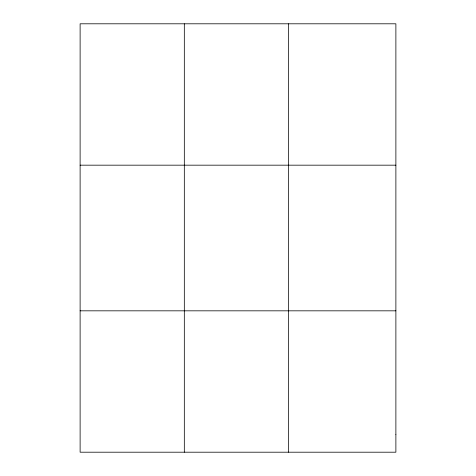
<?xml version="1.0" encoding="UTF-8"?>
<svg xmlns="http://www.w3.org/2000/svg" width="476" height="476" viewBox="0 0 476 476"><rect width="100%" height="100%" fill="white"/><g stroke="black" fill="none" stroke-linecap="round" stroke-linejoin="round"><path stroke-width="0.71" d="M184.319 23.8L184.319 452.2M288.521 23.8L288.521 452.2M80.117 165.172L395.883 165.172M80.117 310.828L395.883 310.828M395.883 434.528L395.883 452.2L80.117 452.2L80.117 23.8L395.883 23.8L395.883 434.528"/></g></svg>
